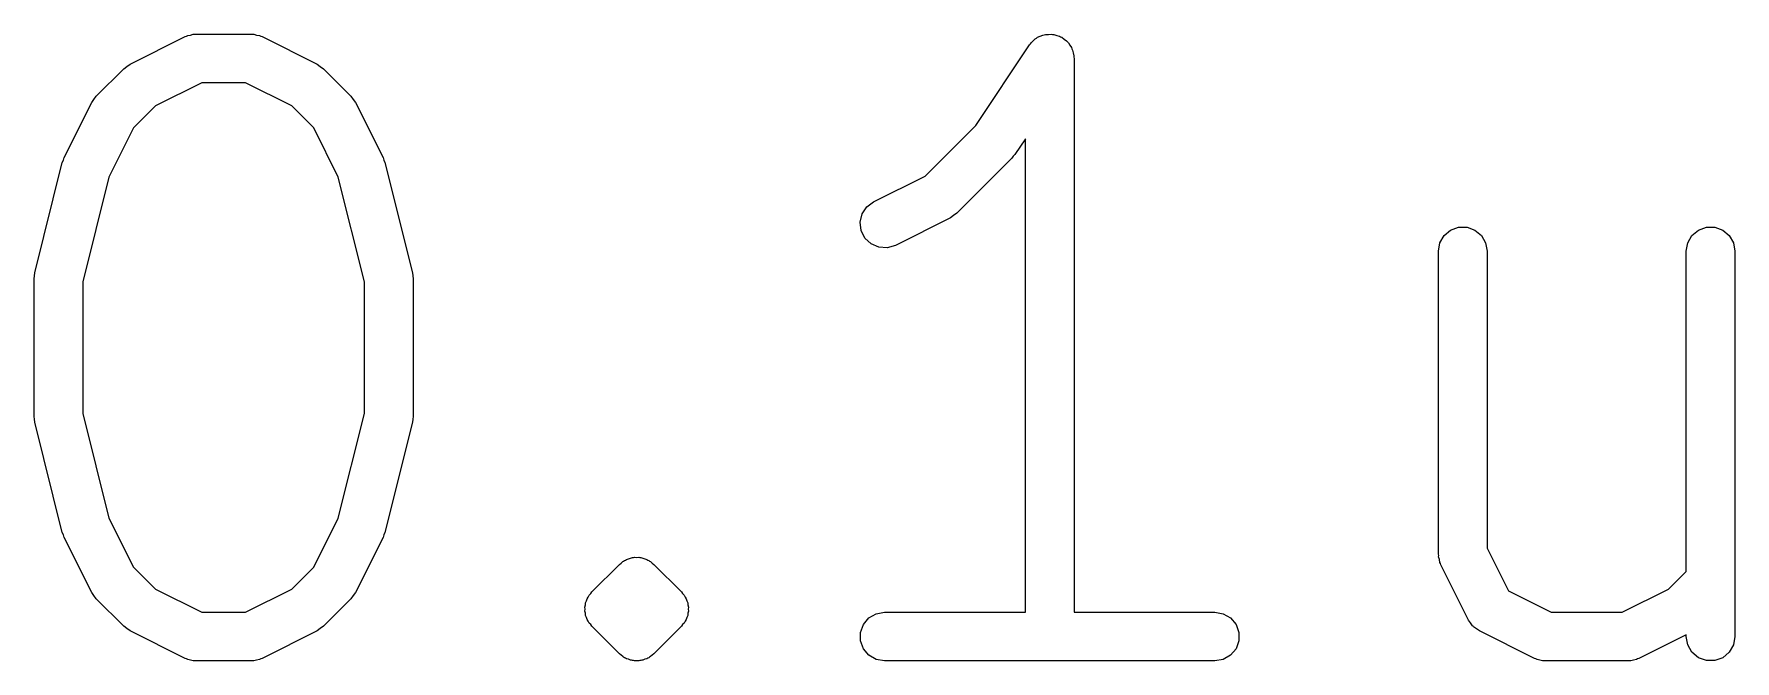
# Model space of a CAD drawing. Extents: x 0 to 76, y -93 to 10.
# Drawn here: x 23.779 to 27.328, y -64.393 to -63.085 of the extents above; entities that cross this region are included whole.
import ezdxf

# ---------------------------------------------------------------- set-up
doc = ezdxf.new("R2010")
doc.units = 0
doc.header["$MEASUREMENT"] = 0
doc.layers.add('BLACK', color=7, linetype='CONTINUOUS')

msp = doc.modelspace()

# ---------------------------------------------------------------- linework, layer by layer
at = {"layer": 'Black'}
for p, q in [((23.9794, -63.1481), (24.0944, -63.0906)), ((24.0944, -63.0906), (24.0972, -63.0898)), ((24.0972, -63.0898), (24.0997, -63.0883)), ((24.0997, -63.0883), (24.1056, -63.0873)), ((24.1056, -63.0873), (24.1113, -63.0856)), ((24.1113, -63.0856), (24.1142, -63.0858)), ((24.1142, -63.0858), (24.1171, -63.0852)), ((24.1171, -63.0852), (24.232, -63.0852)), ((24.232, -63.0852), (24.2349, -63.0858)), ((24.2349, -63.0858), (24.2378, -63.0856)), ((24.2378, -63.0856), (24.2435, -63.0873)), ((24.2435, -63.0873), (24.2494, -63.0883)), ((24.2494, -63.0883), (24.2519, -63.0898)), ((24.2519, -63.0898), (24.2547, -63.0906)), ((24.2547, -63.0906), (24.3696, -63.1481)), ((25.8638, -63.0995), (25.868, -63.0951)), ((25.868, -63.0951), (25.8705, -63.0939)), ((25.8705, -63.0939), (25.8727, -63.0921)), ((25.8727, -63.0921), (25.8784, -63.09)), ((25.8784, -63.09), (25.8838, -63.0873)), ((25.8838, -63.0873), (25.8866, -63.087)), ((25.8866, -63.087), (25.8893, -63.086)), ((25.8893, -63.086), (25.8953, -63.086)), ((25.8953, -63.086), (25.9014, -63.0854)), ((25.9014, -63.0854), (25.9041, -63.086)), ((25.9041, -63.086), (25.9069, -63.086)), ((25.9069, -63.086), (25.9126, -63.0881)), ((25.9126, -63.0881), (25.9185, -63.0895)), ((25.9185, -63.0895), (25.9208, -63.0911)), ((25.9208, -63.0911), (25.9235, -63.0921)), ((25.9235, -63.0921), (25.9281, -63.096)), ((25.9281, -63.096), (25.9332, -63.0993)), ((25.7437, -63.276), (25.8558, -63.1079)), ((25.8558, -63.1079), (25.8578, -63.1058)), ((25.8578, -63.1058), (25.8592, -63.1034)), ((25.8592, -63.1034), (25.8638, -63.0995)), ((25.9332, -63.0993), (25.9349, -63.1016)), ((25.9349, -63.1016), (25.937, -63.1034)), ((25.937, -63.1034), (25.94, -63.1086)), ((25.94, -63.1086), (25.9436, -63.1135)), ((25.9436, -63.1135), (25.9444, -63.1162)), ((25.9444, -63.1162), (25.9458, -63.1187)), ((25.9458, -63.1187), (25.9469, -63.1246)), ((25.9469, -63.1246), (25.9486, -63.1305)), ((25.9486, -63.1305), (25.9484, -63.1333)), ((23.9088, -63.215), (23.9662, -63.1576)), ((23.9662, -63.1576), (23.9729, -63.1529)), ((23.9729, -63.1529), (23.9794, -63.1481)), ((24.3696, -63.1481), (24.3761, -63.1529)), ((24.3761, -63.1529), (24.3828, -63.1576)), ((24.3828, -63.1576), (24.4403, -63.215)), ((25.9484, -63.1333), (25.9489, -63.136)), ((25.9489, -63.136), (25.9489, -64.2917)), ((24.1291, -63.1868), (24.0323, -63.2353)), ((24.22, -63.1868), (24.1291, -63.1868)), ((24.3168, -63.2353), (24.22, -63.1868)), ((23.8418, -63.3431), (23.8993, -63.2282)), ((23.8993, -63.2282), (23.9041, -63.2217)), ((23.9041, -63.2217), (23.9088, -63.215)), ((24.0323, -63.2353), (23.9865, -63.281)), ((24.3626, -63.281), (24.3168, -63.2353)), ((24.4403, -63.215), (24.4449, -63.2217)), ((24.4449, -63.2217), (24.4498, -63.2282)), ((24.4498, -63.2282), (24.5072, -63.3431)), ((23.9865, -63.281), (23.9352, -63.3836)), ((24.4139, -63.3836), (24.3626, -63.281)), ((25.6382, -63.3816), (25.7437, -63.276)), ((25.8473, -63.3038), (25.8255, -63.3366)), ((25.8473, -64.2917), (25.8473, -63.3038)), ((23.8402, -63.3485), (23.8418, -63.3431)), ((24.5072, -63.3431), (24.5088, -63.3485)), ((25.8191, -63.3443), (25.7042, -63.4592)), ((25.822, -63.3402), (25.8191, -63.3443)), ((25.8255, -63.3366), (25.822, -63.3402)), ((23.7805, -63.5833), (23.838, -63.3535)), ((23.838, -63.3535), (23.8402, -63.3485)), ((24.5088, -63.3485), (24.5111, -63.3535)), ((24.5111, -63.3535), (24.5685, -63.5833)), ((23.9352, -63.3836), (23.8806, -63.6019)), ((24.4684, -63.6019), (24.4139, -63.3836)), ((25.5307, -63.4353), (25.6382, -63.3816)), ((25.5068, -63.4606), (25.5165, -63.4458)), ((25.5165, -63.4458), (25.5307, -63.4353)), ((25.5027, -63.4777), (25.5068, -63.4606)), ((25.5047, -63.4952), (25.5027, -63.4777)), ((25.691, -63.4687), (25.5761, -63.5262)), ((25.6976, -63.4639), (25.691, -63.4687)), ((25.7042, -63.4592), (25.6976, -63.4639)), ((25.5126, -63.511), (25.5047, -63.4952)), ((25.5254, -63.5232), (25.5126, -63.511)), ((25.5416, -63.5302), (25.5254, -63.5232)), ((26.7091, -63.5382), (26.7121, -63.5208)), ((26.7121, -63.5208), (26.721, -63.5056)), ((26.721, -63.5056), (26.7345, -63.4942)), ((26.7345, -63.4942), (26.7511, -63.4882)), ((26.7511, -63.4882), (26.7687, -63.4882)), ((26.7687, -63.4882), (26.7853, -63.4942)), ((26.7853, -63.4942), (26.7988, -63.5056)), ((26.7988, -63.5056), (26.8076, -63.5208)), ((26.8076, -63.5208), (26.8107, -63.5382)), ((27.2262, -63.5382), (27.2292, -63.5208)), ((27.2292, -63.5208), (27.238, -63.5056)), ((27.238, -63.5056), (27.2516, -63.4942)), ((27.2516, -63.4942), (27.2681, -63.4882)), ((27.2681, -63.4882), (27.2858, -63.4882)), ((27.2858, -63.4882), (27.3024, -63.4942)), ((27.3024, -63.4942), (27.3159, -63.5056)), ((27.3159, -63.5056), (27.3247, -63.5208)), ((27.3247, -63.5208), (27.3278, -63.5382)), ((25.5592, -63.5312), (25.5416, -63.5302)), ((25.5761, -63.5262), (25.5592, -63.5312)), ((26.7091, -64.1702), (26.7091, -63.5382)), ((26.8107, -63.5382), (26.8107, -64.1582)), ((27.2262, -64.2066), (27.2262, -63.5382)), ((27.3278, -63.5382), (27.3278, -64.3425)), ((23.779, -63.5957), (23.7801, -63.5895)), ((23.7801, -63.5895), (23.7805, -63.5833)), ((24.5685, -63.5833), (24.569, -63.5895)), ((24.569, -63.5895), (24.57, -63.5957)), ((23.779, -63.8829), (23.779, -63.5957)), ((23.8806, -63.6019), (23.8806, -63.8767)), ((24.4684, -63.8767), (24.4684, -63.6019)), ((24.57, -63.5957), (24.57, -63.8829)), ((23.8806, -63.8767), (23.9352, -64.095)), ((24.4139, -64.095), (24.4684, -63.8767)), ((23.7801, -63.8891), (23.779, -63.8829)), ((23.7805, -63.8952), (23.7801, -63.8891)), ((23.838, -64.1251), (23.7805, -63.8952)), ((24.5685, -63.8952), (24.5111, -64.1251)), ((24.569, -63.8891), (24.5685, -63.8952)), ((24.57, -63.8829), (24.569, -63.8891)), ((23.8402, -64.1301), (23.838, -64.1251)), ((23.9352, -64.095), (23.9865, -64.1976)), ((24.3626, -64.1976), (24.4139, -64.095)), ((24.5111, -64.1251), (24.5088, -64.1301)), ((23.8418, -64.1355), (23.8402, -64.1301)), ((23.8993, -64.2504), (23.8418, -64.1355)), ((24.5072, -64.1355), (24.4498, -64.2504)), ((24.5088, -64.1301), (24.5072, -64.1355)), ((26.8107, -64.1582), (26.8552, -64.2472)), ((23.9865, -64.1976), (24.0323, -64.2433)), ((24.3168, -64.2433), (24.3626, -64.1976)), ((24.9429, -64.2492), (25.0004, -64.1917)), ((25.0004, -64.1917), (25.004, -64.1892)), ((25.004, -64.1892), (25.0072, -64.186)), ((25.0072, -64.186), (25.0092, -64.1851)), ((25.0092, -64.1851), (25.0109, -64.1836)), ((25.0109, -64.1836), (25.013, -64.1829)), ((25.013, -64.1829), (25.0148, -64.1816)), ((25.0148, -64.1816), (25.0191, -64.1805)), ((25.0191, -64.1805), (25.0232, -64.1786)), ((25.0232, -64.1786), (25.0254, -64.1784)), ((25.0254, -64.1784), (25.0275, -64.1776)), ((25.0275, -64.1776), (25.0297, -64.1776)), ((25.0297, -64.1776), (25.0319, -64.177)), ((25.0319, -64.177), (25.0363, -64.1774)), ((25.0363, -64.1774), (25.0407, -64.177)), ((25.0407, -64.177), (25.0429, -64.1776)), ((25.0429, -64.1776), (25.0451, -64.1776)), ((25.0451, -64.1776), (25.0472, -64.1784)), ((25.0472, -64.1784), (25.0495, -64.1786)), ((25.0495, -64.1786), (25.0535, -64.1805)), ((25.0535, -64.1805), (25.0578, -64.1816)), ((25.0578, -64.1816), (25.0596, -64.1829)), ((25.0596, -64.1829), (25.0617, -64.1836)), ((25.0617, -64.1836), (25.0634, -64.1851)), ((25.0634, -64.1851), (25.0654, -64.186)), ((25.0654, -64.186), (25.0686, -64.1892)), ((25.0686, -64.1892), (25.0722, -64.1917)), ((25.0722, -64.1917), (25.1297, -64.2492)), ((26.7096, -64.1731), (26.7091, -64.1702)), ((26.7094, -64.176), (26.7096, -64.1731)), ((26.7111, -64.1817), (26.7094, -64.176)), ((26.7121, -64.1876), (26.7111, -64.1817)), ((26.7136, -64.1901), (26.7121, -64.1876)), ((26.7144, -64.1929), (26.7136, -64.1901)), ((26.7719, -64.3078), (26.7144, -64.1929)), ((27.1894, -64.2433), (27.2262, -64.2066)), ((23.9041, -64.2569), (23.8993, -64.2504)), ((23.9088, -64.2636), (23.9041, -64.2569)), ((23.9662, -64.321), (23.9088, -64.2636)), ((24.0323, -64.2433), (24.1291, -64.2917)), ((24.22, -64.2917), (24.3168, -64.2433)), ((24.4403, -64.2636), (24.3828, -64.321)), ((24.4449, -64.2569), (24.4403, -64.2636)), ((24.4498, -64.2504), (24.4449, -64.2569)), ((24.9298, -64.2719), (24.9317, -64.2679)), ((24.9317, -64.2679), (24.9328, -64.2636)), ((24.9328, -64.2636), (24.9354, -64.26)), ((24.9354, -64.26), (24.9372, -64.256)), ((24.9372, -64.256), (24.9404, -64.2528)), ((24.9404, -64.2528), (24.9429, -64.2492)), ((25.1297, -64.2492), (25.1322, -64.2528)), ((25.1322, -64.2528), (25.1354, -64.256)), ((25.1354, -64.256), (25.1373, -64.26)), ((25.1373, -64.26), (25.1398, -64.2636)), ((25.1398, -64.2636), (25.141, -64.2679)), ((25.141, -64.2679), (25.1428, -64.2719)), ((26.8552, -64.2472), (26.9442, -64.2917)), ((27.0926, -64.2917), (27.1894, -64.2433)), ((24.1291, -64.2917), (24.22, -64.2917)), ((24.9283, -64.2807), (24.9294, -64.2764)), ((24.9286, -64.2851), (24.9283, -64.2807)), ((24.9283, -64.2895), (24.9286, -64.2851)), ((24.9294, -64.2938), (24.9283, -64.2895)), ((24.9294, -64.2764), (24.9298, -64.2719)), ((24.9298, -64.2982), (24.9294, -64.2938)), ((24.9317, -64.3023), (24.9298, -64.2982)), ((24.9328, -64.3066), (24.9317, -64.3023)), ((25.141, -64.3023), (25.1398, -64.3066)), ((25.1428, -64.2982), (25.141, -64.3023)), ((25.1428, -64.2719), (25.1432, -64.2764)), ((25.1432, -64.2938), (25.1428, -64.2982)), ((25.1432, -64.2764), (25.1444, -64.2807)), ((25.1444, -64.2895), (25.1432, -64.2938)), ((25.1444, -64.2807), (25.144, -64.2851)), ((25.144, -64.2851), (25.1444, -64.2895)), ((25.5094, -64.3171), (25.5207, -64.3036)), ((25.5207, -64.3036), (25.536, -64.2948)), ((25.536, -64.2948), (25.5534, -64.2917)), ((25.5534, -64.2917), (25.8473, -64.2917)), ((25.9489, -64.2917), (26.2428, -64.2917)), ((26.2428, -64.2917), (26.2602, -64.2948)), ((26.2602, -64.2948), (26.2755, -64.3036)), ((26.2755, -64.3036), (26.2868, -64.3171)), ((26.9442, -64.2917), (27.0926, -64.2917)), ((23.9729, -64.3257), (23.9662, -64.321)), ((23.9794, -64.3305), (23.9729, -64.3257)), ((24.0944, -64.388), (23.9794, -64.3305)), ((24.3696, -64.3305), (24.2547, -64.388)), ((24.3762, -64.3257), (24.3696, -64.3305)), ((24.3828, -64.321), (24.3762, -64.3257)), ((24.9354, -64.3102), (24.9328, -64.3066)), ((24.9372, -64.3142), (24.9354, -64.3102)), ((24.9404, -64.3174), (24.9372, -64.3142)), ((24.9429, -64.321), (24.9404, -64.3174)), ((25.0004, -64.3785), (24.9429, -64.321)), ((25.1297, -64.321), (25.0722, -64.3785)), ((25.1322, -64.3174), (25.1297, -64.321)), ((25.1354, -64.3142), (25.1322, -64.3174)), ((25.1373, -64.3102), (25.1354, -64.3142)), ((25.1398, -64.3066), (25.1373, -64.3102)), ((25.5034, -64.3337), (25.5094, -64.3171)), ((25.5034, -64.3514), (25.5034, -64.3337)), ((26.2868, -64.3171), (26.2928, -64.3337)), ((26.2928, -64.3337), (26.2928, -64.3514)), ((26.7763, -64.3138), (26.7719, -64.3078)), ((26.7804, -64.32), (26.7763, -64.3138)), ((26.7816, -64.3209), (26.7804, -64.32)), ((26.7824, -64.322), (26.7816, -64.3209)), ((26.7886, -64.3261), (26.7824, -64.322)), ((26.7946, -64.3305), (26.7886, -64.3261)), ((26.9095, -64.388), (26.7946, -64.3305)), ((27.2262, -64.3386), (27.1273, -64.388)), ((27.2262, -64.3425), (27.2262, -64.3386)), ((25.5094, -64.3679), (25.5034, -64.3514)), ((25.5207, -64.3815), (25.5094, -64.3679)), ((26.2868, -64.3679), (26.2755, -64.3815)), ((26.2928, -64.3514), (26.2868, -64.3679)), ((27.2292, -64.3599), (27.2262, -64.3425)), ((27.238, -64.3752), (27.2292, -64.3599)), ((27.2516, -64.3865), (27.238, -64.3752)), ((27.3159, -64.3752), (27.3024, -64.3865)), ((27.3247, -64.3599), (27.3159, -64.3752)), ((27.3278, -64.3425), (27.3247, -64.3599)), ((24.0972, -64.3888), (24.0944, -64.388)), ((24.0997, -64.3903), (24.0972, -64.3888)), ((24.1056, -64.3913), (24.0997, -64.3903)), ((24.1113, -64.393), (24.1056, -64.3913)), ((24.1142, -64.3928), (24.1113, -64.393)), ((24.1171, -64.3933), (24.1142, -64.3928)), ((24.232, -64.3933), (24.1171, -64.3933)), ((24.2349, -64.3928), (24.232, -64.3933)), ((24.2378, -64.393), (24.2349, -64.3928)), ((24.2435, -64.3913), (24.2378, -64.393)), ((24.2494, -64.3903), (24.2435, -64.3913)), ((24.2519, -64.3888), (24.2494, -64.3903)), ((24.2547, -64.388), (24.2519, -64.3888)), ((25.004, -64.381), (25.0004, -64.3785)), ((25.0072, -64.3842), (25.004, -64.381)), ((25.0092, -64.3851), (25.0072, -64.3842)), ((25.0109, -64.3865), (25.0092, -64.3851)), ((25.013, -64.3873), (25.0109, -64.3865)), ((25.0148, -64.3886), (25.013, -64.3873)), ((25.0191, -64.3897), (25.0148, -64.3886)), ((25.0232, -64.3916), (25.0191, -64.3897)), ((25.0254, -64.3918), (25.0232, -64.3916)), ((25.0275, -64.3926), (25.0254, -64.3918)), ((25.0297, -64.3926), (25.0275, -64.3926)), ((25.0319, -64.3932), (25.0297, -64.3926)), ((25.0363, -64.3928), (25.0319, -64.3932)), ((25.0407, -64.3932), (25.0363, -64.3928)), ((25.0429, -64.3926), (25.0407, -64.3932)), ((25.0451, -64.3926), (25.0429, -64.3926)), ((25.0472, -64.3918), (25.0451, -64.3926)), ((25.0495, -64.3916), (25.0472, -64.3918)), ((25.0535, -64.3897), (25.0495, -64.3916)), ((25.0578, -64.3886), (25.0535, -64.3897)), ((25.0596, -64.3873), (25.0578, -64.3886)), ((25.0617, -64.3865), (25.0596, -64.3873)), ((25.0634, -64.3851), (25.0617, -64.3865)), ((25.0654, -64.3842), (25.0634, -64.3851)), ((25.0686, -64.381), (25.0654, -64.3842)), ((25.0722, -64.3785), (25.0686, -64.381)), ((25.536, -64.3903), (25.5207, -64.3815)), ((25.5534, -64.3933), (25.536, -64.3903)), ((26.2428, -64.3933), (25.5534, -64.3933)), ((26.2602, -64.3903), (26.2428, -64.3933)), ((26.2755, -64.3815), (26.2602, -64.3903)), ((26.9123, -64.3888), (26.9095, -64.388)), ((26.9149, -64.3903), (26.9123, -64.3888)), ((26.9207, -64.3913), (26.9149, -64.3903)), ((26.9264, -64.393), (26.9207, -64.3913)), ((26.9294, -64.3928), (26.9264, -64.393)), ((26.9322, -64.3933), (26.9294, -64.3928)), ((27.1046, -64.3933), (26.9322, -64.3933)), ((27.1075, -64.3928), (27.1046, -64.3933)), ((27.1104, -64.393), (27.1075, -64.3928)), ((27.1161, -64.3913), (27.1104, -64.393)), ((27.122, -64.3903), (27.1161, -64.3913)), ((27.1245, -64.3888), (27.122, -64.3903)), ((27.1273, -64.388), (27.1245, -64.3888)), ((27.2681, -64.3926), (27.2516, -64.3865)), ((27.2858, -64.3926), (27.2681, -64.3926)), ((27.3024, -64.3865), (27.2858, -64.3926))]:
    msp.add_line(p, q, dxfattribs=at)

doc.saveas('drawing.dxf')
